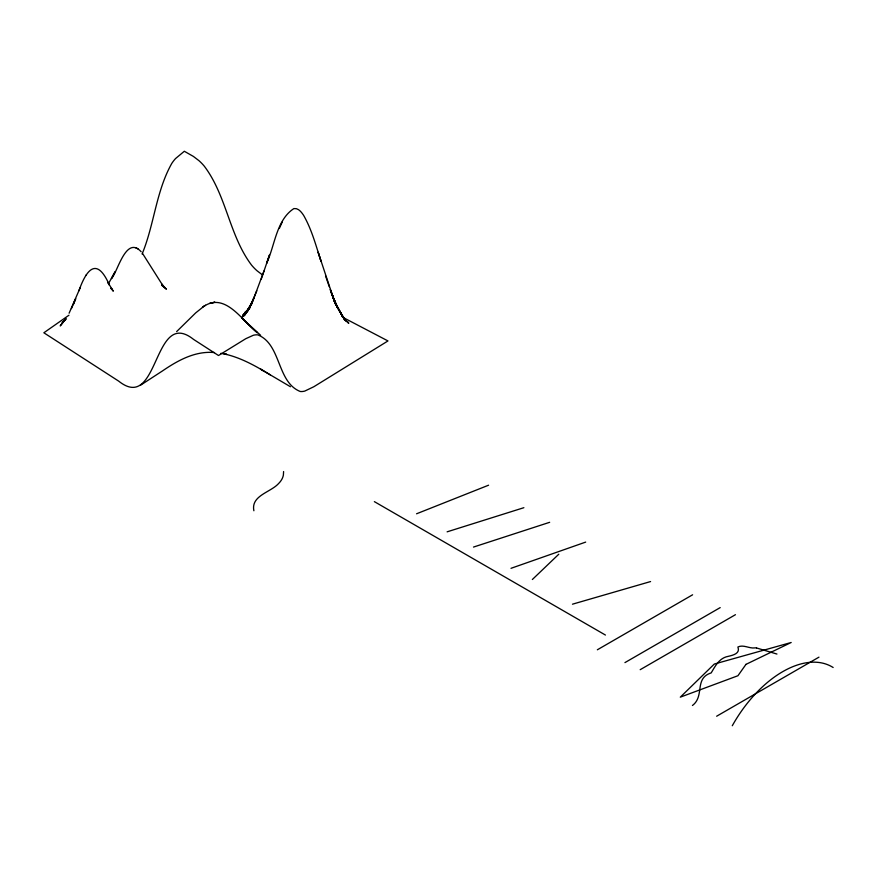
<?xml version="1.0" encoding="UTF-8"?>
<svg xmlns="http://www.w3.org/2000/svg" width="877" height="877" viewBox="0 0 877 877"><rect width="100%" height="100%" fill="white"/><g stroke="black" fill="none" stroke-linecap="round" stroke-linejoin="round"><path stroke-width="1.32" d="M283.6 471.552L283.381 475.071A36.549 21.103 0 0 1 278.623 483.501C270.653 492.403 250.745 495.549 253.881 510.754M261.171 279.335L269.469 255.032L266.619 263.297C274.929 245.516 276.288 220.017 293.872 208.583C298.323 207.838 301.414 212.081 303.585 215.303C311.795 229.621 315.994 245.746 321.037 261.335L318.132 252.203L335.189 303.563L330.245 289.498L336.088 305.174L331.144 292.14L336.998 306.807L332.043 294.771L337.897 308.441L332.942 297.413L338.807 310.063L343.565 317.88L334.762 302.675L344.486 319.053L341.548 314.942L345.406 320.215L348.816 323.273L347.884 322.462M263.999 270.96L251.173 305.393M256.808 290.791L249.43 308.353L254.198 297.314L247.698 311.138L252.455 301.315L245.966 313.67L250.712 304.911L244.234 315.873L249.835 306.522L241.581 318.077L249.496 308.112M69.108 313.21L80.18 287.755M73.525 304.166L75.718 298.684L71.41 308.594M78.897 290.813C85.551 271.936 96.086 254.604 109.417 285.058L107.761 282.262L113.33 291.175L110.853 288.292L112.146 289.092M142.096 254.045C154.297 224.633 156.007 191.361 171.782 163.418A24.611 12.793 -64.5 0 1 175.543 158.562L184.323 151.261L193.411 156.435L198.871 160.601A34.115 20.653 57.5 0 1 204.33 166.224C226.661 195.757 229.259 235.617 251.6 265.161A34.115 20.653 57.5 0 0 257.06 270.785L262.508 274.94M279.335 228.469L282.186 222.122M108.627 283.348L115.073 271.826L111.434 278.59C117.529 272.604 125.882 234.861 141.164 251.754M85.99 275.389L86.341 274.808M66.038 318.439L60.217 325.926L65.271 319.502M249.452 308.145L244.606 313.648L249.397 308.386M249.276 308.463L242.863 315.139L248.542 309.603M692.435 705.492C704.987 696.086 693.904 678.327 711.192 672.9C715.347 665.961 719.304 657.914 728.294 656.336C733.468 655.119 740.407 653.387 737.908 647.018C743.247 644.266 749.309 648.695 754.779 647.917A18.285 2.598 24.3 0 1 756.478 647.95M532.361 579.5L558.781 554.22M176.639 331.594L195.724 312.859L204.078 306.183M62.081 322.407L66.115 319.195M244.935 312.256L249.561 308.66M68.932 315.227L43.85 332.778L118.702 381.144C159.57 413.637 152.697 306.895 193.565 339.399L218.516 355.514L245.746 338.719L253.31 335.277A28.207 15.72 -61.7 0 1 257.849 334.882C281.418 344.288 276.661 382.065 300.219 391.482A28.207 15.72 -61.7 0 0 304.757 391.087L313.834 386.735L387.974 340.934L342.512 317.178M140.188 385.442L162.53 370.894C177.867 360.436 195.143 350.767 214.481 352.554M203.924 306.292C225.685 291.909 242.841 321.695 257.356 332.723L242.786 318.987L260.633 335.31M202.477 307.213L205.536 305.251M597.347 649.791L692.611 594.792M624.939 662.606L720.203 607.608M640.188 669.688L735.452 614.689M716.641 716.224L818.954 657.158M416.553 513.79L488.588 485.2M511.006 568.318L585.683 542.096M473.492 547.073L549.66 522.308M447.117 531.835L523.876 507.695M572.462 604.198L650.57 581.561M756.511 647.96L776.945 654.045M220.883 353.332L226.858 354.451L224.019 353.88C240.791 357.52 255.81 366.071 270.313 374.907M138.062 248.893L135.617 247.654M374.358 501.633L605.426 635.047M290.44 386.735L260.513 369.107L263.44 370.828M345.22 320.28L344.771 319.952L346.689 321.179M161.938 285.321L163.254 286.187L142.458 253.321M344.771 319.952L346.229 320.894M343.861 319.272L345.779 320.609M346.503 321.245L348.432 322.648L347.972 322.308M161.971 285.485L166.433 289.202L161.587 284.038L164.47 287.656L162.377 285.047L163.155 286.077M325.531 275.838L329.346 286.878M732.284 725.739A98.476 56.852 -60 0 1 833.15 667.507M745.976 664.36L737.941 675.728L680.3 697.16L714.317 664.042L791.186 642.49L745.976 664.36M214.744 302.236L210.063 303.223L214.744 302.236M342.644 316.696L333.841 300.033L342.644 316.696"/></g></svg>
